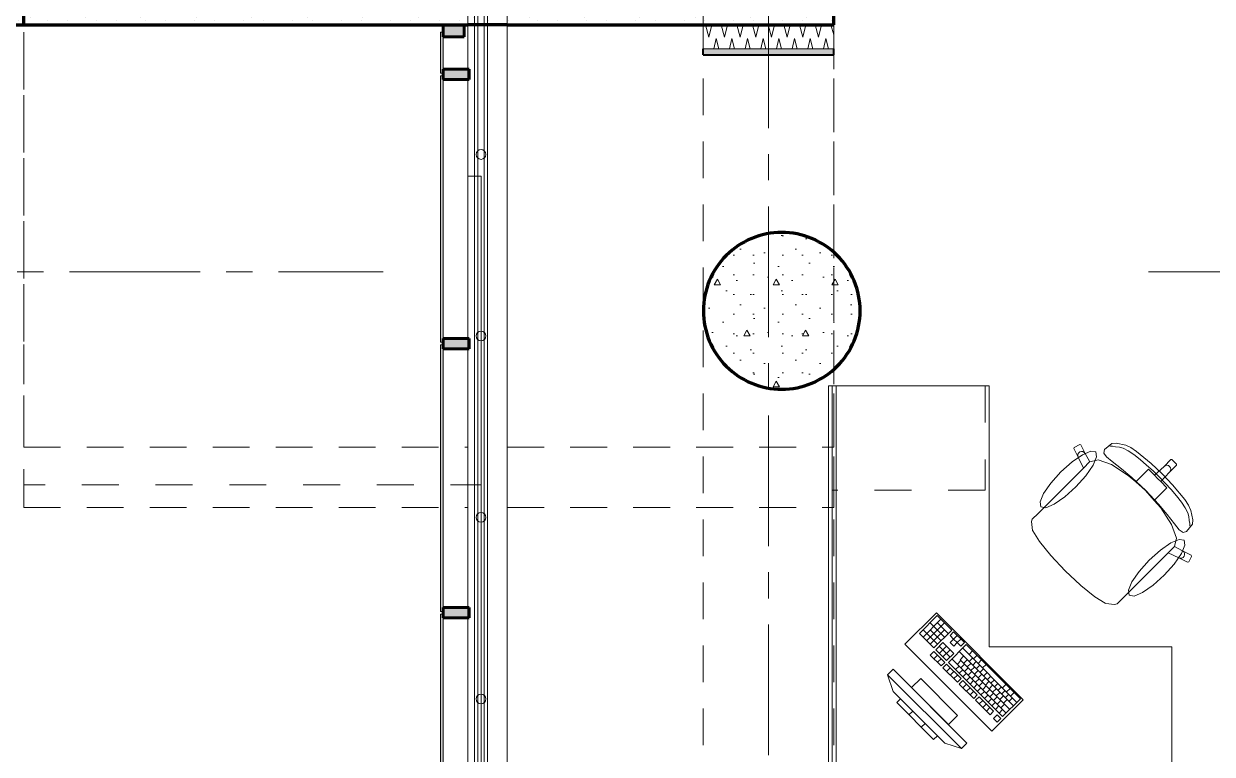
# Model space of a CAD drawing. Header units: inches. Extents: x -38 to 5698, y -33 to 92.
# Drawn here: x 283.97 to 288.518, y 19.053 to 21.849 of the extents above; entities that cross this region are included whole.
import ezdxf

# ---------------------------------------------------------------- set-up
doc = ezdxf.new("R2010")
doc.units = ezdxf.units.IN
doc.header["$MEASUREMENT"] = 0
doc.set_wipeout_variables(frame=1)
for name, pattern in [('Hidden Line', [0.195611, 0.141111, -0.0545]), ('Línea Oculta', [0.195611, 0.141111, -0.0545]), ('Punto & Raya', [0.65, 0.5, -0.075, 0, -0.075]), ('Rayas', [0.282222, 0.141111, -0.141111]), ('Wipeout_Contour', [1, 0, -1])]:
    doc.linetypes.add(name, pattern=pattern)
for name, color, linetype in [('02 _ ARQ _ ALB _ Ejes Generales', 7, 'Continuous'), ('02 _ ARQ _ ZON _ Espacio.3D', 7, 'Continuous'), ('08 _ STR _ EXT _ 06 Columnas', 7, 'Continuous'), ('08 _ STR _ EXT _ 07 Losa Aligerada', 7, 'Continuous'), ('08 _ STR _ EXT _ 08 Placas Inclinadas', 7, 'Continuous'), ('08 _ STR _ EXT _ 09 Vigas', 7, 'Continuous'), ('Acabado - Muros', 7, 'Continuous'), ('Estructura - 04 MURO', 253, 'Continuous'), ('Interior - Escaleras & Barandillas', 7, 'Continuous'), ('Interior - Mobiliario', 7, 'Continuous')]:
    doc.layers.add(name, color=color, linetype=linetype)
pattern_1 = [(0, (277.50004, 6e-09), (0, 0.3897114), [0.024375, -0.200625]), (0, (277.61254, 0.19486), (0, 0.3897114), [0.024375, -0.200625]), (60, (277.50004, 6e-09), (-0.3375, 0.194856), [0.024375, -0.200625]), (60, (277.72504, 6e-09), (-0.3375, 0.194856), [0.024375, -0.200625]), (120, (277.5244, 6e-09), (0.3375, 0.194856), [0.024375, -0.200625]), (120, (277.7494, 6e-09), (0.3375, 0.194856), [0.024375, -0.200625]), (0, (277.50004, 0.0375), (0, 0.075), [0, -0.075, 0, -0.1125]), (45, (277.53754, 0.0375), (-0.053033, 0.053033), [0, -0.05625, 0, -0.09375])]

# ---------------------------------------------------------------- blocks, each defined once
blk = doc.blocks.new('*X163', base_point=(2412.1771, 0))
at = {"layer": 'Estructura - 04 MURO', "color": 9, "linetype": 'Continuous', "lineweight": 5}
for p, q in [((2421.2565, 21.8454), (2421.2692, 21.798)), ((2421.2692, 21.798), (2421.2802, 21.8454)), ((2421.3165, 21.8454), (2421.3292, 21.798)), ((2421.3292, 21.798), (2421.3402, 21.8454)), ((2421.3765, 21.8454), (2421.3892, 21.798)), ((2421.3892, 21.798), (2421.4002, 21.8454)), ((2421.4365, 21.8454), (2421.4492, 21.798)), ((2421.4492, 21.798), (2421.4602, 21.8454)), ((2421.4965, 21.8454), (2421.5092, 21.798)), ((2421.5092, 21.798), (2421.5202, 21.8454)), ((2421.5565, 21.8454), (2421.5692, 21.798)), ((2421.5692, 21.798), (2421.5802, 21.8454)), ((2421.6165, 21.8454), (2421.6292, 21.798)), ((2421.6292, 21.798), (2421.6402, 21.8454)), ((2421.6765, 21.8454), (2421.6892, 21.798)), ((2421.6892, 21.798), (2421.7002, 21.8454)), ((2421.7365, 21.8454), (2421.7471, 21.806)), ((2421.288, 21.753), (2421.2971, 21.7919)), ((2421.2971, 21.7919), (2421.3075, 21.753)), ((2421.348, 21.753), (2421.3571, 21.7919)), ((2421.3571, 21.7919), (2421.3675, 21.753)), ((2421.408, 21.753), (2421.4171, 21.7919)), ((2421.4171, 21.7919), (2421.4275, 21.753)), ((2421.468, 21.753), (2421.4771, 21.7919)), ((2421.4771, 21.7919), (2421.4875, 21.753)), ((2421.528, 21.753), (2421.5371, 21.7919)), ((2421.5371, 21.7919), (2421.5475, 21.753)), ((2421.588, 21.753), (2421.5971, 21.7919)), ((2421.5971, 21.7919), (2421.6075, 21.753)), ((2421.648, 21.753), (2421.6571, 21.7919)), ((2421.6571, 21.7919), (2421.6675, 21.753)), ((2421.708, 21.753), (2421.7171, 21.7919)), ((2421.7171, 21.7919), (2421.7275, 21.753)), ((2421.247, 21.7547), (2421.2475, 21.753))]:
    blk.add_line(p, q, dxfattribs=at)

msp = doc.modelspace()

# ---------------------------------------------------------------- hatches: boundary and pattern name
at = {"layer": '08 _ STR _ EXT _ 06 Columnas', "linetype": 'Continuous', "lineweight": 9}
h = msp.add_hatch(dxfattribs=at)
h.set_pattern_fill('HORMIGÓN_EN_MASA_0002', style=0, pattern_type=2)
h.set_pattern_definition(pattern_1)
h.paths.add_polyline_path([(286.5709, 20.7503, 0.414214), (286.8709, 20.4503, 0.414214), (287.1709, 20.7503, 0.414214), (286.8709, 21.0503, 0.414214)])
at = {"layer": '08 _ STR _ EXT _ 08 Placas Inclinadas', "linetype": 'Continuous', "lineweight": 9}
h = msp.add_hatch(dxfattribs=at)
h.set_pattern_fill('HORMIGÓN_EN_MASA_0002', style=0, pattern_type=2)
h.set_pattern_definition(pattern_1)
h.paths.add_polyline_path([(283.7702, 21.8454), (283.9702, 21.8454), (283.9702, 22.4805), (283.7702, 22.4805)])
at = {"layer": 'Acabado - Muros', "linetype": 'Continuous', "lineweight": 9}
for points in [[(285.565, 21.8166), (285.565, 21.66), (285.575, 21.66), (285.575, 21.8166)], [(285.565, 21.65), (285.565, 20.63), (285.575, 20.63), (285.575, 21.65)], [(285.565, 20.62), (285.565, 19.6), (285.575, 19.6), (285.575, 20.62)], [(285.565, 19.59), (285.565, 18.57), (285.575, 18.57), (285.575, 19.59)]]:
    msp.add_hatch(color=250, dxfattribs=at).paths.add_polyline_path(points)
at = {"layer": 'Acabado - Muros', "linetype": 'Continuous', "lineweight": 0}
msp.add_hatch(color=254, dxfattribs=at).paths.add_polyline_path([(285.675, 19.615), (285.575, 19.615), (285.575, 19.575), (285.675, 19.575)])
at = {"layer": 'Estructura - 04 MURO', "linetype": 'Continuous', "lineweight": 9}
msp.add_hatch(color=252, dxfattribs=at).paths.add_polyline_path([(286.57, 21.73), (287.07, 21.73), (287.07, 21.753), (286.57, 21.753)])

# ---------------------------------------------------------------- linework, layer by layer
at = {"layer": '02 _ ARQ _ ALB _ Ejes Generales', "color": 252, "linetype": 'Punto & Raya', "lineweight": 13}
for p, q in [((283.3454, 20.9), (285.3454, 20.9)), ((288.2749, 20.9), (290.2749, 20.9))]:
    msp.add_line(p, q, dxfattribs=at)
at = {"layer": '02 _ ARQ _ ZON _ Espacio.3D', "color": 254, "linetype": 'Continuous', "lineweight": 0, "flags": 128}
msp.add_lwpolyline([(285.82, 11.584, 1.006545), (290.9535, 6.4505), (297.3949, 6.4505), (297.3958, 7.7), (297.6258, 7.7), (297.6258, 6.4505), (302.4195, 6.4505), (302.4195, 7.7), (302.995, 7.7), (302.995, 17.35), (301.67, 17.35), (301.67, 16.9001), (301.07, 16.9), (301.07, 16.2999), (300.57, 16.2998), (300.57, 17.35), (297.52, 17.35), (297.52, 26.5963), (285.82, 26.5963), (285.82, 22.7663), (287.07, 22.7663), (287.07, 22.4977), (285.82, 22.4977)], format="xyb", close=True, dxfattribs=at)
at = {"layer": '08 _ STR _ EXT _ 06 Columnas', "color": 7, "linetype": 'Continuous', "lineweight": 80, "flags": 128}
msp.add_lwpolyline([(286.5709, 20.7503, 0.414214), (286.8709, 20.4503, 0.414214), (287.1709, 20.7503, 0.414214), (286.8709, 21.0503, 0.414214)], format="xyb", close=True, dxfattribs=at)
at = {"layer": '08 _ STR _ EXT _ 08 Placas Inclinadas', "color": 7, "linetype": 'Continuous', "lineweight": 80}
msp.add_line((283.7702, 21.8454), (283.9702, 21.8454), dxfattribs=at)
at = {"layer": '08 _ STR _ EXT _ 08 Placas Inclinadas', "color": 251, "linetype": 'Línea Oculta', "lineweight": 13}
msp.add_line((283.7702, 20.633), (283.9702, 20.633), dxfattribs=at)
at = {"layer": '08 _ STR _ EXT _ 08 Placas Inclinadas', "color": 7, "linetype": 'Continuous', "lineweight": 80, "flags": 128}
for points in [[(283.9702, 21.8454), (283.9702, 22.4805)], [(283.9702, 21.8454), (283.9702, 22.0764)]]:
    msp.add_lwpolyline(points, dxfattribs=at)
at = {"layer": '08 _ STR _ EXT _ 08 Placas Inclinadas', "color": 251, "linetype": 'Línea Oculta', "lineweight": 13, "flags": 128}
for points in [[(283.9702, 20.633), (283.9702, 21.8454)], [(283.9702, 20.2288), (283.9702, 21.8454)], [(283.9702, 19.9979), (283.9702, 20.633)], [(283.9702, 19.9979), (283.9702, 20.2288)], [(287.07, 19.9979), (287.07, 20.2288)], [(283.7702, 19.9979), (283.9702, 19.9979)]]:
    msp.add_lwpolyline(points, dxfattribs=at)
at = {"layer": 'Acabado - Muros', "color": 7, "linetype": 'Continuous', "lineweight": 60}
for p, q in [((285.575, 21.8454), (285.575, 21.7992)), ((285.575, 21.675), (285.575, 21.635)), ((285.575, 20.645), (285.575, 20.605)), ((285.575, 19.615), (285.575, 19.575)), ((285.675, 19.615), (285.575, 19.615)), ((285.675, 19.615), (285.675, 19.575)), ((285.675, 19.575), (285.575, 19.575))]:
    msp.add_line(p, q, dxfattribs=at)
at = {"layer": 'Acabado - Muros', "color": 7, "linetype": 'Continuous', "lineweight": 13, "flags": 128}
for points in [[(285.565, 21.8166), (285.575, 21.8166), (285.575, 21.66), (285.565, 21.66)], [(285.565, 21.65), (285.575, 21.65), (285.575, 20.63), (285.565, 20.63)], [(285.565, 20.62), (285.575, 20.62), (285.575, 19.6), (285.565, 19.6)], [(285.565, 19.59), (285.575, 19.59), (285.575, 18.57), (285.565, 18.57)]]:
    msp.add_lwpolyline(points, close=True, dxfattribs=at)
at = {"layer": 'Estructura - 04 MURO', "color": 143, "linetype": 'Continuous', "lineweight": 5}
msp.add_line((286.57, 21.753), (287.07, 21.753), dxfattribs=at)
at = {"layer": 'Estructura - 04 MURO', "color": 7, "linetype": 'Continuous', "lineweight": 40, "flags": 128}
for points in [[(286.57, 21.73), (286.57, 21.753)], [(287.07, 21.73), (287.07, 21.753)], [(286.57, 21.73), (287.07, 21.73)]]:
    msp.add_lwpolyline(points, dxfattribs=at)
at = {"layer": 'Interior - Escaleras & Barandillas', "color": 161, "linetype": 'Continuous', "lineweight": 13, "flags": 128}
msp.add_lwpolyline([(285.7388, 19.2651, 1), (285.7013, 19.2651, 1)], format="xyb", close=True, dxfattribs=at)
at = {"layer": 'Interior - Mobiliario', "color": 175, "linetype": 'Continuous', "lineweight": 13}
for p, q in [((287.0494, 20.4638), (287.0794, 20.4638)), ((287.0494, 18.9788), (287.0494, 20.4638)), ((287.0794, 20.4638), (287.0794, 18.9788)), ((288.1066, 20.2191), (288.1344, 20.2423)), ((288.1344, 20.2423), (288.1512, 20.2441)), ((288.1512, 20.2441), (288.1873, 20.2364)), ((287.9885, 20.2236), (287.9898, 20.2276)), ((288.0055, 20.1905), (287.9885, 20.2236)), ((287.9898, 20.2276), (288.0112, 20.2384)), ((288.0039, 20.1961), (288.0045, 20.2019)), ((288.0055, 20.1905), (288.0039, 20.1961)), ((288.0045, 20.2019), (288.0074, 20.207)), ((288.0074, 20.207), (288.0119, 20.2106)), ((288.0112, 20.2384), (288.0152, 20.2371)), ((288.0119, 20.2106), (288.0176, 20.2122)), ((288.0152, 20.2371), (288.0322, 20.204)), ((288.0176, 20.2122), (288.0234, 20.2115)), ((288.0234, 20.2115), (288.0285, 20.2086)), ((288.0285, 20.2086), (288.0322, 20.204)), ((288.0322, 20.204), (288.0495, 20.173)), ((288.1032, 20.2062), (288.1066, 20.2191)), ((288.1132, 20.1918), (288.1032, 20.2062)), ((288.1291, 20.2326), (288.1246, 20.2334)), ((288.1372, 20.2318), (288.1291, 20.2326)), ((288.1479, 20.2298), (288.1372, 20.2318)), ((288.1633, 20.2286), (288.1479, 20.2298)), ((288.1781, 20.2247), (288.1633, 20.2286)), ((288.1969, 20.2148), (288.1781, 20.2247)), ((288.1873, 20.2364), (288.2066, 20.2274)), ((288.2188, 20.1999), (288.1969, 20.2148)), ((288.2066, 20.2274), (288.2283, 20.2125)), ((288.2426, 20.1813), (288.2188, 20.1999)), ((288.2283, 20.2125), (288.285, 20.1657)), ((287.8772, 20.0008), (288.0251, 20.1487)), ((288.0251, 20.1487), (288.0055, 20.1905)), ((288.0493, 20.1729), (288.0251, 20.1487)), ((288.0493, 20.1729), (288.0495, 20.173)), ((288.0495, 20.173), (288.0815, 20.1804)), ((288.0815, 20.1804), (288.1334, 20.1621)), ((288.1355, 20.1732), (288.1132, 20.1918)), ((288.1334, 20.1621), (288.1972, 20.1207)), ((288.1716, 20.1453), (288.1355, 20.1732)), ((288.2673, 20.1602), (288.2426, 20.1813)), ((288.2919, 20.1376), (288.2673, 20.1602)), ((288.285, 20.1657), (288.3272, 20.1266)), ((288.2975, 20.1208), (288.3341, 20.1548)), ((288.3341, 20.1548), (288.3602, 20.1809)), ((288.3341, 20.1548), (288.3389, 20.1581)), ((288.3389, 20.1581), (288.3447, 20.1592)), ((288.3447, 20.1592), (288.3504, 20.158)), ((288.3504, 20.158), (288.3553, 20.1547)), ((288.3586, 20.1498), (288.3553, 20.1547)), ((288.3554, 20.1335), (288.3815, 20.1596)), ((288.3598, 20.1441), (288.3586, 20.1498)), ((288.3602, 20.1809), (288.3644, 20.1809)), ((288.3644, 20.1809), (288.3729, 20.1724)), ((288.3815, 20.1638), (288.3729, 20.1724)), ((288.3815, 20.1596), (288.3815, 20.1638)), ((288.2109, 20.1126), (288.1716, 20.1453)), ((288.1972, 20.1207), (288.2254, 20.0959)), ((288.2637, 20.0631), (288.2109, 20.1126)), ((288.2254, 20.0959), (288.2528, 20.1233)), ((288.2528, 20.1233), (288.2739, 20.1445)), ((288.2739, 20.1445), (288.2975, 20.1208)), ((288.3154, 20.1148), (288.2919, 20.1376)), ((288.2975, 20.1208), (288.3095, 20.1089)), ((288.3214, 20.0969), (288.3095, 20.1089)), ((288.3154, 20.1148), (288.3382, 20.0913)), ((288.3214, 20.0969), (288.3554, 20.1335)), ((288.3663, 20.0844), (288.3272, 20.1266)), ((288.3554, 20.1335), (288.3587, 20.1383)), ((288.3587, 20.1383), (288.3598, 20.1441)), ((288.2254, 20.0959), (288.2632, 20.0626)), ((288.2965, 20.0248), (288.2632, 20.0626)), ((288.2637, 20.0631), (288.3132, 20.0103)), ((288.3451, 20.0733), (288.3214, 20.0969)), ((288.3239, 20.0522), (288.3451, 20.0733)), ((288.3382, 20.0913), (288.3608, 20.0667)), ((288.3608, 20.0667), (288.3819, 20.042)), ((288.4131, 20.0277), (288.3663, 20.0844)), ((288.2965, 20.0248), (288.3239, 20.0522)), ((288.3213, 19.9966), (288.2965, 20.0248)), ((288.3819, 20.042), (288.4005, 20.0182)), ((288.4005, 20.0182), (288.4154, 19.9963)), ((288.428, 20.006), (288.4131, 20.0277)), ((287.8297, 19.9534), (287.8517, 19.9753)), ((287.8517, 19.9753), (287.8772, 20.0008)), ((288.3132, 20.0103), (288.3459, 19.971)), ((288.3627, 19.9328), (288.3213, 19.9966)), ((288.3459, 19.971), (288.3738, 19.9349)), ((288.4154, 19.9963), (288.4253, 19.9775)), ((288.4253, 19.9775), (288.4292, 19.9627)), ((288.437, 19.9867), (288.428, 20.006)), ((288.4447, 19.9506), (288.437, 19.9867)), ((287.8269, 19.9441), (287.8297, 19.9534)), ((287.8309, 19.9102), (287.8269, 19.9441)), ((288.381, 19.8809), (288.3627, 19.9328)), ((288.3738, 19.9349), (288.3924, 19.9126)), ((288.4197, 19.906), (288.4429, 19.9338)), ((288.4292, 19.9627), (288.4304, 19.9473)), ((288.4304, 19.9473), (288.4324, 19.9366)), ((288.4324, 19.9366), (288.4332, 19.9285)), ((288.4332, 19.9285), (288.434, 19.924)), ((288.4429, 19.9338), (288.4447, 19.9506)), ((287.8317, 19.908), (287.8309, 19.9102)), ((287.8567, 19.868), (287.8317, 19.908)), ((288.3736, 19.8489), (288.381, 19.8809)), ((288.3924, 19.9126), (288.4068, 19.9026)), ((288.4068, 19.9026), (288.4197, 19.906)), ((287.9002, 19.8143), (287.8567, 19.868)), ((288.3735, 19.8487), (288.3493, 19.8245)), ((288.3735, 19.8487), (288.3736, 19.8489)), ((288.4046, 19.8316), (288.3736, 19.8489)), ((288.4092, 19.8279), (288.4046, 19.8316)), ((288.4377, 19.8146), (288.4046, 19.8316)), ((287.9009, 19.8135), (287.9002, 19.8143)), ((287.9558, 19.7552), (287.9009, 19.8135)), ((288.2014, 19.6766), (288.3493, 19.8245)), ((288.3493, 19.8245), (288.3911, 19.8049)), ((288.3911, 19.8049), (288.3967, 19.8033)), ((288.3911, 19.8049), (288.4242, 19.7879)), ((288.3967, 19.8033), (288.4025, 19.8039)), ((288.4025, 19.8039), (288.4076, 19.8068)), ((288.4076, 19.8068), (288.4112, 19.8113)), ((288.4121, 19.8228), (288.4092, 19.8279)), ((288.4112, 19.8113), (288.4128, 19.817)), ((288.4128, 19.817), (288.4121, 19.8228)), ((288.4242, 19.7879), (288.4282, 19.7892)), ((288.4282, 19.7892), (288.439, 19.8106)), ((288.439, 19.8106), (288.4377, 19.8146)), ((287.9558, 19.7552), (288.0141, 19.7003)), ((288.0141, 19.7003), (288.0149, 19.6996)), ((288.0149, 19.6996), (288.0686, 19.6561)), ((288.0686, 19.6561), (288.1086, 19.6311)), ((288.154, 19.6291), (288.1759, 19.6511)), ((288.1759, 19.6511), (288.2014, 19.6766)), ((288.1086, 19.6311), (288.1108, 19.6303)), ((288.1108, 19.6303), (288.1447, 19.6263)), ((288.1447, 19.6263), (288.154, 19.6291)), ((287.4663, 19.5842), (287.3978, 19.5156)), ((287.4802, 19.5704), (287.4116, 19.5018)), ((287.5217, 19.5288), (287.4663, 19.5842)), ((287.3978, 19.5156), (287.4531, 19.4603)), ((287.4669, 19.474), (287.4115, 19.5294)), ((287.494, 19.5565), (287.4254, 19.488)), ((287.4943, 19.5014), (287.4389, 19.5568)), ((287.4806, 19.4877), (287.439, 19.5292)), ((287.4942, 19.529), (287.4393, 19.4741)), ((287.4531, 19.4603), (287.5217, 19.5288)), ((287.508, 19.5151), (287.4665, 19.5567)), ((287.5286, 19.5219), (287.5149, 19.5082)), ((287.5702, 19.4804), (287.5286, 19.5219)), ((287.4875, 19.4808), (287.4601, 19.4533)), ((287.5153, 19.4255), (287.4738, 19.467)), ((287.5013, 19.4669), (287.4739, 19.4395)), ((287.529, 19.4392), (287.4875, 19.4808)), ((287.5771, 19.4734), (287.5085, 19.4049)), ((287.5149, 19.5082), (287.5288, 19.4943)), ((287.5288, 19.4943), (287.5151, 19.4806)), ((287.5151, 19.4806), (287.5289, 19.4668)), ((287.5425, 19.5081), (287.5288, 19.4943)), ((287.5426, 19.4805), (287.5288, 19.4943)), ((287.5289, 19.4668), (287.5426, 19.4805)), ((287.5563, 19.4942), (287.5426, 19.4805)), ((287.5426, 19.4805), (287.5565, 19.4666)), ((287.5565, 19.4666), (287.5702, 19.4804)), ((287.7848, 19.2657), (287.5771, 19.4734)), ((287.4532, 19.4465), (287.4395, 19.4328)), ((287.4395, 19.4328), (287.481, 19.3912)), ((287.4948, 19.4049), (287.4532, 19.4465)), ((287.4671, 19.4326), (287.4533, 19.4189)), ((287.4601, 19.4533), (287.5016, 19.4118)), ((287.5152, 19.4531), (287.4878, 19.4256)), ((287.5016, 19.4118), (287.529, 19.4392)), ((287.7574, 19.2383), (287.5497, 19.446)), ((287.567, 19.4287), (287.5533, 19.415)), ((287.7711, 19.252), (287.5634, 19.4597)), ((287.6013, 19.4492), (287.5876, 19.4355)), ((287.6015, 19.4216), (287.5878, 19.4079)), ((287.6186, 19.4319), (287.6049, 19.4182)), ((287.2967, 19.3789), (287.2754, 19.3577)), ((287.5795, 19.0961), (287.2967, 19.3789)), ((287.4809, 19.4188), (287.4672, 19.4051)), ((287.481, 19.3912), (287.4948, 19.4049)), ((287.5017, 19.398), (287.488, 19.3843)), ((287.488, 19.3843), (287.5434, 19.3289)), ((287.5571, 19.3426), (287.5017, 19.398)), ((287.5155, 19.3842), (287.5018, 19.3705)), ((287.5085, 19.4049), (287.7162, 19.1972)), ((287.73, 19.2109), (287.5222, 19.4186)), ((287.5499, 19.3909), (287.5362, 19.3772)), ((287.5567, 19.4115), (287.543, 19.3978)), ((287.5638, 19.377), (287.5501, 19.3633)), ((287.7437, 19.2246), (287.5533, 19.415)), ((287.5706, 19.3977), (287.5569, 19.384)), ((287.5808, 19.4149), (287.5671, 19.4011)), ((287.5844, 19.3838), (287.5707, 19.3701)), ((287.5947, 19.401), (287.581, 19.3873)), ((287.6085, 19.3872), (287.5948, 19.3734)), ((287.6153, 19.4078), (287.6016, 19.3941)), ((287.6292, 19.3939), (287.6155, 19.3802)), ((287.636, 19.4146), (287.6222, 19.4009)), ((287.643, 19.3801), (287.6293, 19.3664)), ((287.6533, 19.3973), (287.6396, 19.3836)), ((287.2754, 19.3577), (287.5583, 19.0748)), ((287.2754, 19.3577), (287.2967, 19.294)), ((287.4027, 19.3435), (287.3674, 19.3082)), ((287.5441, 19.2021), (287.4027, 19.3435)), ((287.5294, 19.3703), (287.5157, 19.3566)), ((287.5432, 19.3565), (287.5295, 19.3428)), ((287.5434, 19.3289), (287.5571, 19.3426)), ((287.564, 19.3357), (287.5503, 19.322)), ((287.5776, 19.3632), (287.5639, 19.3495)), ((287.6194, 19.2803), (287.564, 19.3357)), ((287.5915, 19.3493), (287.5778, 19.3356)), ((287.5983, 19.37), (287.5846, 19.3563)), ((287.6053, 19.3355), (287.5916, 19.3218)), ((287.6121, 19.3561), (287.5984, 19.3424)), ((287.6224, 19.3733), (287.6087, 19.3596)), ((287.626, 19.3423), (287.6123, 19.3286)), ((287.6362, 19.3595), (287.6225, 19.3458)), ((287.6501, 19.3456), (287.6364, 19.3319)), ((287.6569, 19.3663), (287.6431, 19.3525)), ((287.6639, 19.3318), (287.6502, 19.3181)), ((287.6707, 19.3524), (287.657, 19.3387)), ((287.6846, 19.3386), (287.6708, 19.3248)), ((287.4946, 19.0961), (287.2967, 19.294)), ((287.3674, 19.3082), (287.5088, 19.1668)), ((287.5503, 19.322), (287.6057, 19.2666)), ((287.5778, 19.3219), (287.5641, 19.3081)), ((287.5917, 19.308), (287.578, 19.2943)), ((287.6055, 19.2942), (287.5918, 19.2804)), ((287.6192, 19.3217), (287.6055, 19.3079)), ((287.633, 19.3078), (287.6193, 19.2941)), ((287.6398, 19.3284), (287.6261, 19.3147)), ((287.6469, 19.294), (287.6332, 19.2802)), ((287.6537, 19.3146), (287.64, 19.3009)), ((287.6675, 19.3007), (287.6538, 19.287)), ((287.6778, 19.3179), (287.6641, 19.3042)), ((287.6814, 19.2869), (287.6676, 19.2732)), ((287.6916, 19.3041), (287.6779, 19.2904)), ((287.6984, 19.3247), (287.6847, 19.311)), ((287.7055, 19.2902), (287.6917, 19.2765)), ((287.7122, 19.3109), (287.6985, 19.2971)), ((287.7261, 19.297), (287.7124, 19.2833)), ((287.7294, 19.3211), (287.7157, 19.3074)), ((287.745, 19.3055), (287.7313, 19.2918)), ((287.7606, 19.29), (287.7469, 19.2762)), ((287.3249, 19.2658), (287.3108, 19.2516)), ((287.3108, 19.2516), (287.4522, 19.1102)), ((287.4664, 19.1243), (287.3249, 19.2658)), ((287.6057, 19.2666), (287.6194, 19.2803)), ((287.6263, 19.2734), (287.6126, 19.2597)), ((287.6126, 19.2597), (287.668, 19.2043)), ((287.6817, 19.218), (287.6263, 19.2734)), ((287.6402, 19.2595), (287.6264, 19.2458)), ((287.654, 19.2457), (287.6403, 19.232)), ((287.6607, 19.2801), (287.647, 19.2664)), ((287.6746, 19.2663), (287.6609, 19.2525)), ((287.6884, 19.2524), (287.6747, 19.2387)), ((287.6952, 19.2731), (287.6815, 19.2593)), ((287.7091, 19.2592), (287.6953, 19.2455)), ((287.7193, 19.2764), (287.7056, 19.2627)), ((287.7229, 19.2454), (287.7092, 19.2316)), ((287.7162, 19.1972), (287.7848, 19.2657)), ((287.7332, 19.2625), (287.7194, 19.2488)), ((287.7399, 19.2832), (287.7262, 19.2695)), ((287.7538, 19.2693), (287.7401, 19.2556)), ((287.3721, 19.2186), (287.3579, 19.2045)), ((287.5088, 19.1668), (287.5441, 19.2021)), ((287.6678, 19.2318), (287.6541, 19.2181)), ((287.668, 19.2043), (287.6817, 19.218)), ((287.6955, 19.2041), (287.6818, 19.1904)), ((287.7023, 19.2386), (287.6886, 19.2249)), ((287.7094, 19.1903), (287.6955, 19.2041)), ((287.7161, 19.2247), (287.7024, 19.211)), ((287.4192, 19.1715), (287.4051, 19.1573)), ((287.6818, 19.1904), (287.6957, 19.1766)), ((287.6957, 19.1766), (287.7094, 19.1903)), ((287.4522, 19.1102), (287.4664, 19.1243)), ((287.5583, 19.0748), (287.4946, 19.0961)), ((287.5583, 19.0748), (287.5795, 19.0961))]:
    msp.add_line(p, q, dxfattribs=at)
at = {"layer": 'Interior - Mobiliario', "color": 175, "linetype": 'Rayas', "lineweight": 13}
for p, q in [((287.6494, 20.4638), (287.6494, 20.0638)), ((287.6494, 20.0638), (287.0644, 20.0638))]:
    msp.add_line(p, q, dxfattribs=at)
at = {"layer": 'Interior - Mobiliario', "color": 175, "linetype": 'Continuous', "lineweight": 13, "flags": 128}
for points in [[(287.0644, 18.9638), (287.0644, 20.4638), (287.6644, 20.4638), (287.6644, 19.4638), (288.3644, 19.4638), (288.3644, 18.9638)], [(287.9393, 20.1336), (287.9818, 20.1718), (288.0221, 20.1998), (288.0542, 20.2134), (288.0731, 20.2105), (288.076, 20.1916), (288.0624, 20.1595), (288.0343, 20.1192), (287.9962, 20.0767), (287.9537, 20.0385), (287.9134, 20.0105), (287.8813, 19.9969), (287.8624, 19.9998), (287.8595, 20.0187), (287.8731, 20.0508), (287.9011, 20.0911)], [(288.3342, 19.7387), (288.3724, 19.7812), (288.4004, 19.8215), (288.414, 19.8536), (288.4111, 19.8725), (288.3922, 19.8754), (288.3601, 19.8618), (288.3198, 19.8338), (288.2773, 19.7956), (288.2391, 19.7531), (288.2111, 19.7128), (288.1975, 19.6807), (288.2004, 19.6618), (288.2193, 19.6589), (288.2514, 19.6725), (288.2917, 19.7005)], [(287.675, 19.142), (287.7952, 19.2622), (287.4628, 19.5946), (287.3426, 19.4744)]]:
    msp.add_lwpolyline(points, close=True, dxfattribs=at)

# ---------------------------------------------------------------- next in the draw order: wipeouts: each hides what was drawn before it
at = {"color": 254, "linetype": 'Wipeout_Contour', "lineweight": 0, "ltscale": 9686.394179}
msp.add_wipeout([(287.07, 22.4805), (286.57, 22.4805), (286.57, 21.8454), (287.07, 21.8454)], dxfattribs=at).dxf.layer = 'Estructura - 04 MURO'
at = {"color": 254, "linetype": 'Wipeout_Contour', "lineweight": 0, "ltscale": 9682.022661}
msp.add_wipeout([(285.82, 20.2288), (285.67, 20.2288), (285.67, 19.9979), (285.82, 19.9979)], dxfattribs=at).dxf.layer = 'Estructura - 04 MURO'

# ---------------------------------------------------------------- next in the draw order: linework, layer by layer
at = {"layer": '02 _ ARQ _ ALB _ Ejes Generales', "color": 252, "linetype": 'Punto & Raya', "lineweight": 13}
msp.add_line((286.82, 3.05), (286.82, 44.9), dxfattribs=at)
at = {"layer": '08 _ STR _ EXT _ 08 Placas Inclinadas', "color": 7, "linetype": 'Continuous', "lineweight": 80, "flags": 128}
msp.add_lwpolyline([(287.07, 21.8454), (287.07, 22.0764)], dxfattribs=at)
at = {"layer": '08 _ STR _ EXT _ 08 Placas Inclinadas', "color": 251, "linetype": 'Línea Oculta', "lineweight": 13, "flags": 128}
for points in [[(287.07, 20.2288), (287.07, 21.8454)], [(283.9702, 19.9979), (285.67, 19.9979)], [(285.82, 19.9979), (287.07, 19.9979)]]:
    msp.add_lwpolyline(points, dxfattribs=at)
at = {"layer": '08 _ STR _ EXT _ 09 Vigas', "color": 251, "linetype": 'Hidden Line', "lineweight": 13}
for p, q in [((286.57, 17.4), (286.57, 29.7)), ((287.07, 17.4), (287.07, 29.7))]:
    msp.add_line(p, q, dxfattribs=at)
at = {"layer": 'Estructura - 04 MURO', "color": 143, "linetype": 'Continuous', "lineweight": 5}
msp.add_line((287.07, 21.8454), (286.57, 21.8454), dxfattribs=at)
at = {"layer": 'Estructura - 04 MURO', "color": 7, "linetype": 'Continuous', "lineweight": 13, "flags": 128}
for points in [[(286.57, 21.8454), (286.57, 22.4805)], [(287.07, 21.8454), (287.07, 22.4805)], [(285.67, 19.9979), (285.67, 11.646)], [(285.82, 11.7908), (285.82, 19.9979)]]:
    msp.add_lwpolyline(points, dxfattribs=at)
at = {"layer": 'Estructura - 04 MURO', "color": 143, "linetype": 'Continuous', "lineweight": 5, "flags": 128}
for points in [[(286.57, 21.753), (286.57, 21.8454)], [(287.07, 21.753), (287.07, 21.8454)]]:
    msp.add_lwpolyline(points, dxfattribs=at)
at = {"layer": 'Interior - Escaleras & Barandillas', "color": 161, "linetype": 'Continuous', "lineweight": 13, "flags": 128}
msp.add_lwpolyline([(285.7388, 19.9597, 1), (285.7013, 19.9597, 1)], format="xyb", close=True, dxfattribs=at)

# ---------------------------------------------------------------- next in the draw order: block references
at = {"layer": 'Estructura - 04 MURO', "color": 7, "lineweight": 80}
msp.add_blockref('*X163', (277.5, 0), dxfattribs=at)

# ---------------------------------------------------------------- next in the draw order: wipeouts: each hides what was drawn before it
at = {"color": 254, "linetype": 'Wipeout_Contour', "lineweight": 0, "ltscale": 9682.054593}
msp.add_wipeout([(285.82, 21.8454), (285.67, 21.8454), (285.67, 20.2288), (285.82, 20.2288)], dxfattribs=at).dxf.layer = 'Estructura - 04 MURO'

# ---------------------------------------------------------------- next in the draw order: hatches: boundary and pattern name
at = {"layer": '08 _ STR _ EXT _ 08 Placas Inclinadas', "linetype": 'Continuous', "lineweight": 9}
h = msp.add_hatch(dxfattribs=at)
h.set_pattern_fill('HORMIGÓN_EN_MASA_0002', style=0, pattern_type=2)
h.set_pattern_definition(pattern_1)
h.paths.add_polyline_path([(283.9702, 21.8454), (287.07, 21.8454), (287.07, 22.0764), (283.9702, 22.0764)])
at = {"layer": 'Acabado - Muros', "linetype": 'Continuous', "lineweight": 0}
for points in [[(285.655, 21.7992), (285.655, 21.8454), (285.575, 21.8454), (285.575, 21.7992)], [(285.675, 21.675), (285.575, 21.675), (285.575, 21.635), (285.675, 21.635)], [(285.675, 20.645), (285.575, 20.645), (285.575, 20.605), (285.675, 20.605)]]:
    msp.add_hatch(color=254, dxfattribs=at).paths.add_polyline_path(points)

# ---------------------------------------------------------------- next in the draw order: linework, layer by layer
at = {"layer": '08 _ STR _ EXT _ 07 Losa Aligerada', "color": 7, "linetype": 'Continuous', "lineweight": 18, "flags": 128}
msp.add_lwpolyline([(300.87, 41.4352), (299.92, 41.4352), (299.92, 42.9), (294.72, 42.9), (294.72, 41.4352), (293.7699, 41.4352), (293.7699, 39.9), (288.7701, 39.9), (288.7701, 41.1), (285.3701, 41.1), (285.3701, 37.7), (286.57, 37.7), (286.57, 33.9), (285.67, 33.9), (285.67, 21.2663), (285.72, 21.2663), (285.72, 11.97, 1.049431), (291.2937, 6.3), (302.1003, 6.3)], format="xyb", dxfattribs=at)
at = {"layer": '08 _ STR _ EXT _ 07 Losa Aligerada', "color": 7, "linetype": 'Rayas', "lineweight": 18, "flags": 128}
msp.add_lwpolyline([(283.7702, 20.4887), (283.7702, 4.4), (295.2587, 4.4), (295.2587, 4.6), (294.9122, 4.6), (294.9122, 6.35), (285.72, 6.35), (285.72, 20.0845), (283.9702, 20.0845), (283.9702, 20.4887)], close=True, dxfattribs=at)
at = {"layer": '08 _ STR _ EXT _ 08 Placas Inclinadas', "color": 7, "linetype": 'Continuous', "lineweight": 80}
for p, q in [((283.9702, 21.8454), (285.67, 21.8454)), ((285.82, 21.8454), (285.67, 21.8454)), ((285.82, 21.8454), (285.67, 21.8454)), ((285.82, 21.8454), (287.07, 21.8454))]:
    msp.add_line(p, q, dxfattribs=at)
at = {"layer": '08 _ STR _ EXT _ 08 Placas Inclinadas', "color": 7, "linetype": 'Continuous', "lineweight": 13}
for p, q in [((285.67, 21.8454), (285.67, 20.2288)), ((285.67, 21.8454), (285.67, 20.2288)), ((285.82, 20.2288), (285.82, 21.8454)), ((285.82, 20.2288), (285.82, 21.8454)), ((285.67, 20.2288), (285.67, 19.9979)), ((285.67, 20.2288), (285.67, 19.9979)), ((285.82, 19.9979), (285.82, 20.2288)), ((285.82, 19.9979), (285.82, 20.2288))]:
    msp.add_line(p, q, dxfattribs=at)
at = {"layer": '08 _ STR _ EXT _ 08 Placas Inclinadas', "color": 251, "linetype": 'Línea Oculta', "lineweight": 13}
for p, q in [((283.9702, 20.2288), (285.67, 20.2288)), ((285.82, 20.2288), (287.07, 20.2288))]:
    msp.add_line(p, q, dxfattribs=at)
at = {"layer": 'Acabado - Muros', "color": 7, "linetype": 'Continuous', "lineweight": 60}
for p, q in [((285.655, 21.8454), (285.575, 21.8454)), ((285.655, 21.8454), (285.655, 21.7992)), ((285.655, 21.7992), (285.575, 21.7992)), ((285.675, 21.675), (285.575, 21.675)), ((285.675, 21.675), (285.675, 21.635)), ((285.675, 21.635), (285.575, 21.635)), ((285.675, 20.645), (285.575, 20.645)), ((285.675, 20.605), (285.575, 20.605)), ((285.675, 20.645), (285.675, 20.605))]:
    msp.add_line(p, q, dxfattribs=at)
at = {"layer": 'Interior - Escaleras & Barandillas', "color": 161, "linetype": 'Continuous', "lineweight": 13}
for p, q in [((285.7075, 33.8625), (285.7075, 11.6306)), ((285.7075, 33.8625), (285.7075, 11.6306)), ((285.7075, 33.8625), (285.7075, 11.6306)), ((285.7325, 11.6203), (285.7325, 33.8375)), ((285.7325, 11.6203), (285.7325, 33.8375)), ((285.7325, 11.6203), (285.7325, 33.8375)), ((285.695, 33.7875), (285.695, 11.6504)), ((285.745, 11.6504), (285.745, 33.7875))]:
    msp.add_line(p, q, dxfattribs=at)
at = {"layer": 'Interior - Escaleras & Barandillas', "color": 161, "linetype": 'Continuous', "lineweight": 13, "flags": 128}
for points in [[(285.7388, 21.3487, 1), (285.7013, 21.3487, 1)], [(285.7388, 20.6542, 1), (285.7013, 20.6542, 1)]]:
    msp.add_lwpolyline(points, format="xyb", close=True, dxfattribs=at)

doc.saveas('drawing.dxf')
